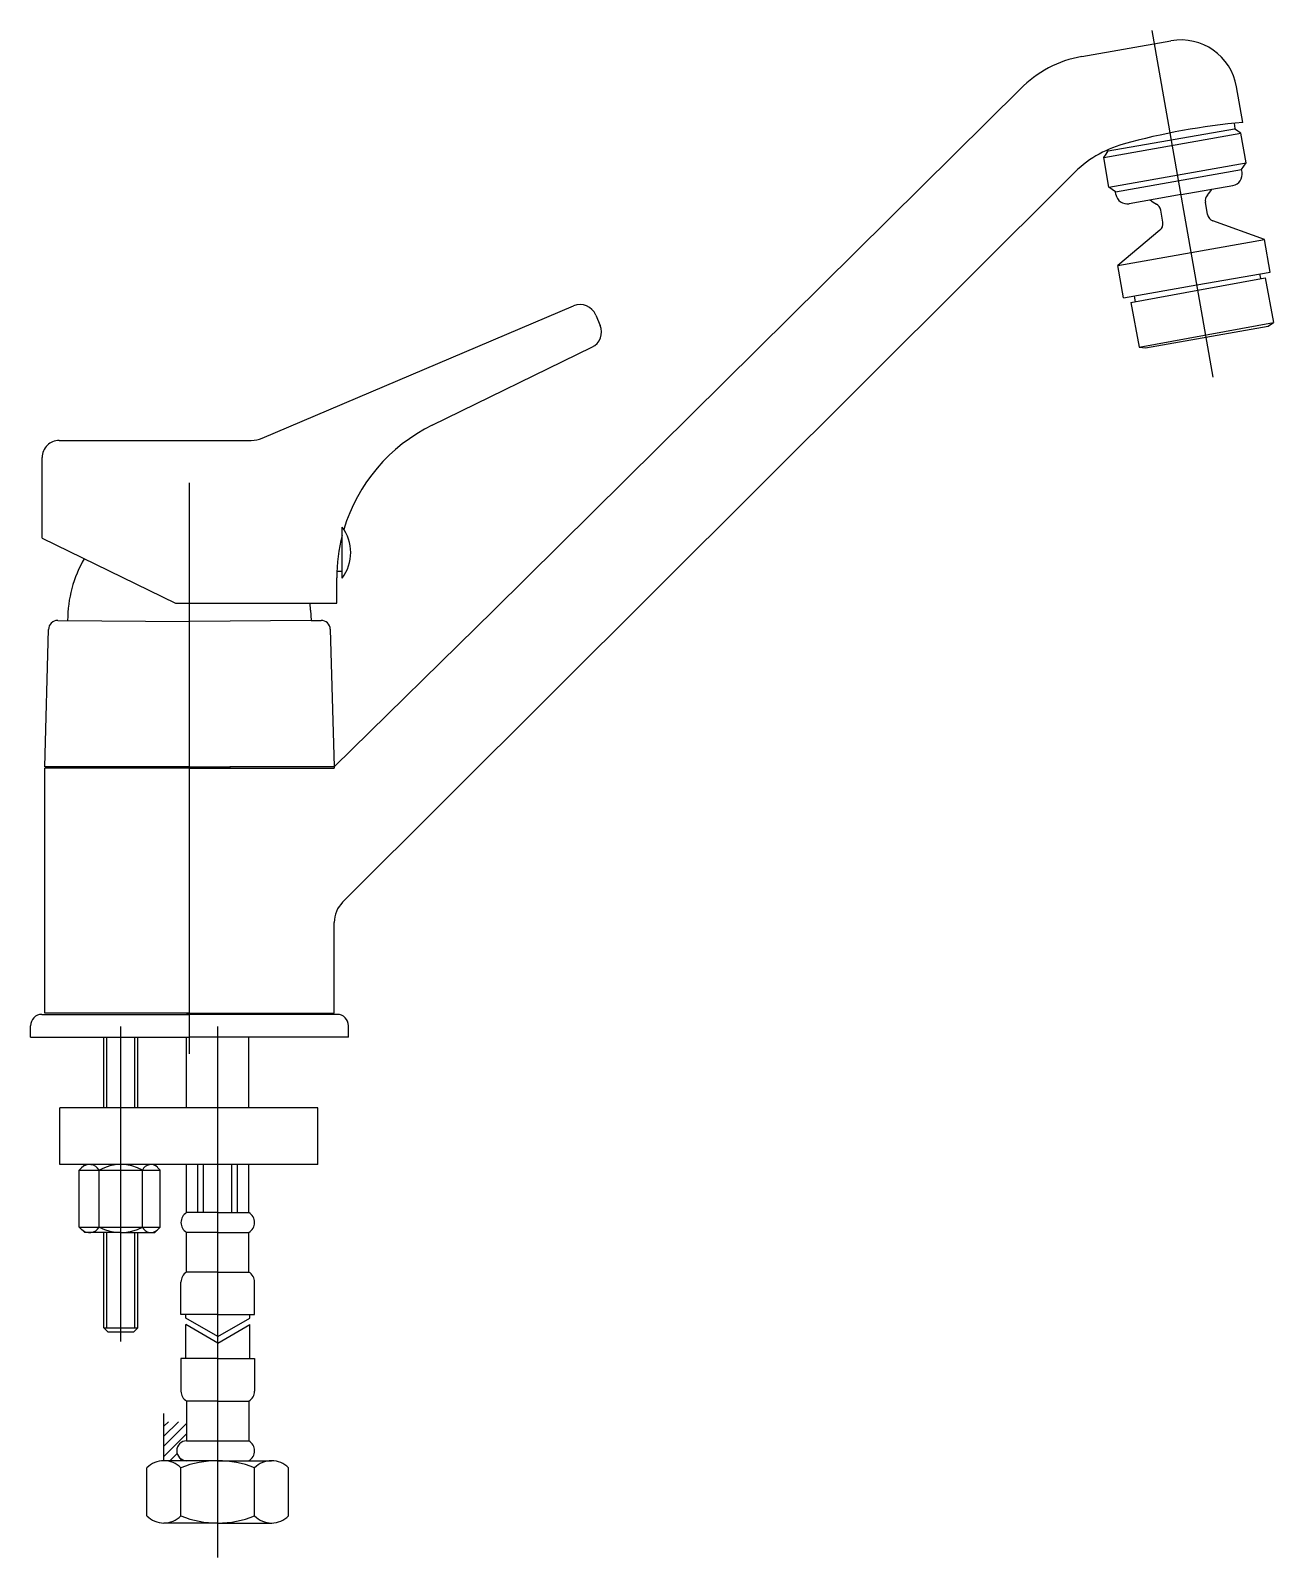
# Model space of a CAD drawing. Extents: x 228.858 to 229.076, y 64.628 to 64.895.
import ezdxf

# ---------------------------------------------------------------- set-up
doc = ezdxf.new("R2010")
doc.units = 0
doc.header["$LTSCALE"] = 0.2
doc.header["$MEASUREMENT"] = 0
doc.linetypes.add('AXES', pattern=[0.5400000065565109, 0.300000011920929, -0.07999999821186066, 0.07999999821186066, -0.07999999821186066])
doc.linetypes.add('CONTINU', pattern=[0])
doc.layers.get('0').update_dxf_attribs({"linetype": 'CONTINUOUS'})
doc.layers.add('DECA_EIXOS', color=5, linetype='AXES')

msp = doc.modelspace()

# ---------------------------------------------------------------- hatches: boundary and pattern name
at = {"linetype": 'CONTINUOUS'}
h = msp.add_hatch(dxfattribs=at)
h.set_pattern_fill('ANSI31,O', color=256, scale=0.01)
h.set_pattern_definition([(45, (0, 0), (-0.0008838834764831843, 0.0008838834764831845), [])])
h.paths.add_polyline_path([(228.8853473428885, 64.6444713264172), (228.8813755700474, 64.64447122244479, -6.544459449519706e-06), (228.8813756798685, 64.64447122244623), (228.8813756798685, 64.65128864100743), (228.8853473047254, 64.65128864100743), (228.8853473428885, 64.6479464624916, 1.000022708885631), (228.8853473883742, 64.6444713264184), (228.8853473883742, 64.6444713264172)])

# ---------------------------------------------------------------- linework, layer by layer
for p, q in [((228.9391593174543, 64.7934193603002), (229.0314464216825, 64.8847263540829)), ((229.071038412246, 64.87179252227688), (229.0701246219992, 64.87697486115124)), ((229.0469840613758, 64.86755109290826), (229.071038412246, 64.87179252227688)), ((229.0706358351801, 64.87121669253766), (229.071038412246, 64.87179252227688)), ((228.9126769834484, 64.74228128123842), (229.0405962027311, 64.86977650455196)), ((229.0481343876169, 64.86674516610493), (229.0702330990348, 64.87064177182388)), ((229.0702330990348, 64.87064177182388), (229.0706358351801, 64.87121669253766)), ((229.0703191806793, 64.87015358948608), (229.0702330990348, 64.87064177182388)), ((229.0596146879046, 64.86624945775519), (229.0687082182211, 64.8678528883694)), ((229.0642599955682, 64.86277652665245), (229.0638885269281, 64.86488279346685)), ((229.0742561729179, 64.85834642252159), (229.0652171571062, 64.86163591662877)), ((228.9283883619419, 64.82584036048705), (228.9563789551252, 64.8394922787173)), ((228.9126224493109, 64.79906807198067), (228.9126223615552, 64.8080041261801)), ((228.9116848556488, 64.80030599669831), (228.9126224371539, 64.80030599669831)), ((228.9116591222585, 64.79466815653956), (228.9116591222869, 64.79908305733888)), ((228.8833706180108, 64.79466815843335), (228.9116591222585, 64.79466815653956)), ((228.9070694490458, 64.7934193603002), (228.9069839429317, 64.79466815685254)), ((228.9071909492355, 64.79164487879696), (228.8858437177019, 64.79148327035537)), ((228.9070694490458, 64.7934193603002), (228.9071909492355, 64.79164487879693)), ((228.9071909492355, 64.79164487879693), (228.9089246163724, 64.79165800346108)), ((228.9391593174543, 64.79341936030019), (228.9112173964971, 64.76597750985373)), ((228.9105249921003, 64.79011461279521), (228.9112173964971, 64.76597750985373)), ((228.8858437159897, 64.76597751364135), (228.8929380235664, 64.76597751258235)), ((228.8858437159764, 64.76577892945909), (228.8929380235664, 64.76577892945909)), ((228.9112173964971, 64.76597750985373), (228.8929380235664, 64.76597751258235)), ((228.8929380235664, 64.76597751258235), (228.8929380235664, 64.76577892945909)), ((228.8929380235664, 64.76577892945909), (228.9112221878186, 64.76577892945906)), ((228.9112173964971, 64.76597750985373), (228.9112221878186, 64.76577892945906)), ((228.9112172298424, 64.72284448857627), (228.9112172298424, 64.73876538118155)), ((228.8853472559507, 64.72284449236388), (228.9112172298424, 64.72284448857627)), ((228.9117139373944, 64.72264590818163), (228.8858437130809, 64.72264590818163)), ((228.9136999373944, 64.71867431543922), (228.9136999373944, 64.72065990818163)), ((228.9136999373944, 64.71867431543922), (228.8858437128143, 64.71867431543922)), ((228.8813756798685, 64.64447122244766), (228.8813756798685, 64.65271144847344)), ((228.8853473428885, 64.6444713264172), (228.8813756798685, 64.64447122244766)), ((228.8843543549717, 64.63479056556285), (228.8843543577651, 64.6432302007703)), ((228.8908456979478, 64.63354944637554), (228.8813756707835, 64.63354944637554))]:
    msp.add_line(p, q, dxfattribs=at)
at = {"linetype": 'CONTINU'}
for p, q in [((228.8853472635259, 64.65489674353049), (228.8853473428885, 64.6479464624916)), ((228.8853473428885, 64.6479464624916), (228.8908081841492, 64.6479464624916)), ((228.8908082111219, 64.6444713264172), (228.8853473428885, 64.6444713264172))]:
    msp.add_line(p, q, dxfattribs=at)
for points in [[(229.0422277152911, 64.89041884576439), (229.0578581326105, 64.89317477524203)], [(229.0704637586659, 64.87886292582972), (229.0693603205721, 64.88512073669138)], [(229.0468767509227, 64.87388384892628), (229.0689733185557, 64.87778006830943)], [(229.069129345197, 64.87780758147937), (229.068967635719, 64.87872465988949)], [(229.0689733185557, 64.87778006830943), (229.069129345197, 64.87780758147937)], [(229.0695496482589, 64.87737678674887), (229.0689733185557, 64.87778006830943)], [(229.0701246219992, 64.87697486115124), (229.0695496482589, 64.87737678674887)], [(229.0460702787041, 64.87273343178262), (229.0701246219992, 64.87697486115124)], [(229.0460702787041, 64.87273343178262), (229.0464731133272, 64.87330776920507)], [(229.0469840613758, 64.86755109290826), (229.0460702787041, 64.87273343178262)], [(229.0464731133272, 64.87330776920507), (229.0468767509227, 64.87388384892628)], [(229.0467207242814, 64.87385633575634), (229.0466866661283, 64.8740494885116)], [(229.0468767509227, 64.87388384892628), (229.0467207242814, 64.87385633575634)], [(229.0475593002484, 64.86714767499387), (229.0469840613758, 64.86755109290826)], [(229.0481343876169, 64.86674516610493), (229.0475593002484, 64.86714767499387)], [(229.0482198947965, 64.86626023178242), (229.0481343876169, 64.86674516610493)], [(229.0596146879046, 64.86624945775519), (229.0505209597142, 64.86464598868058)], [(229.0564372709075, 64.86139798601978), (229.0560645309226, 64.8635125242157)], [(229.0559101664848, 64.85998315690199), (229.0485592888325, 64.85381480950737)], [(229.0485592888325, 64.85381480950737), (229.0742561729179, 64.85834642252159)], [(229.0752572296068, 64.85266914202163), (229.0742561729179, 64.85834642252159)], [(229.0495602546188, 64.84813807442266), (229.0485592888325, 64.85381480950737)], [(229.0495602546188, 64.84813807442266), (229.0624087346389, 64.85040360490072)], [(229.0624087346389, 64.85040360490072), (229.0752572296068, 64.85266914202163)], [(229.062569369669, 64.84949259685679), (229.0743808836329, 64.85167138812513)], [(229.0733991285841, 64.85234151410317), (229.0735509833274, 64.85151830194629)], [(229.0743808836329, 64.85167138812513), (229.0758202572378, 64.84386285203337)], [(229.0508483436651, 64.84733323087464), (229.062569369669, 64.84949259685679)], [(229.0514185142256, 64.84846573558701), (229.0515861587887, 64.84746915864056)], [(229.0508483436651, 64.84733323087464), (229.0522880505794, 64.83952493718967)], [(229.0522880505794, 64.83952493718967), (229.0758202572378, 64.84386285203337)], [(229.0533713967961, 64.83940281719721), (229.0748825217459, 64.8431958091666)], [(229.0748825217459, 64.8431958091666), (229.0758202572378, 64.84386285203337)], [(229.0522880505794, 64.83952493718967), (229.0533713967961, 64.83940281719721)], [(228.8600284052442, 64.80605293506012), (228.8600284185024, 64.82019957776107)], [(228.8600284052442, 64.80605293506012), (228.8833706180108, 64.79466815843335)], [(228.8627497774251, 64.79165810593143), (228.8858437177019, 64.79148327035537)], [(228.8604700325279, 64.7659775141148), (228.8611611403044, 64.79006946729575)], [(228.8858437159897, 64.76597751364135), (228.8604700325279, 64.7659775141148)], [(228.8604701916073, 64.72284449236388), (228.8604701916073, 64.7657789332467)], [(228.8858437159764, 64.76577892945909), (228.8604701916073, 64.7657789332467)], [(228.8599732804266, 64.72264591196924), (228.8858437130809, 64.72264590818163)], [(228.8858437130943, 64.72284449236388), (228.8604701916073, 64.72284449236388)], [(228.8579874840554, 64.71867431922682), (228.8579874840578, 64.72066001670316)], [(228.8579874840554, 64.71867431922682), (228.8858437128143, 64.71867431543922)], [(228.8708377024853, 64.7062631222076), (228.8708377024853, 64.71867433058964)], [(228.876795091599, 64.7062631222076), (228.876795091599, 64.71867433058964)], [(228.8853472559507, 64.7062631222076), (228.8853472559507, 64.71867431922682)], [(228.8631427415469, 64.69633413656395), (228.8631427415469, 64.7062631222076)], [(228.8908081936494, 64.7062631222076), (228.8631427415469, 64.7062631222076)], [(228.8908081920319, 64.69633412141353), (228.8631427415469, 64.69633413656395)], [(228.8675114950786, 64.69633413656395), (228.8665361183583, 64.69535875226846)], [(228.8665361183583, 64.69535875226846), (228.8807259978778, 64.69535875226846)], [(228.8665361183583, 64.68539472748175), (228.8665361183583, 64.69535875226846)], [(228.8700165343555, 64.68539473413375), (228.8700165361514, 64.69535875226846)], [(228.8776169261131, 64.68539473400499), (228.8776169286227, 64.69535875226846)], [(228.8797506287327, 64.69633413656395), (228.8807259978778, 64.69535875226846)], [(228.8807259978778, 64.68539472748175), (228.8807259978778, 64.69535875226846)], [(228.8853473336055, 64.68791892657505), (228.8853472559507, 64.69633414413916)], [(228.8873330523219, 64.68791887901848), (228.8873330523219, 64.69633414413916)], [(228.8883259505075, 64.6879188941689), (228.8883259505075, 64.69633414413916)], [(228.8932904414355, 64.68791888956326), (228.8932904414355, 64.69633412898874)], [(228.8942833396211, 64.68791887901848), (228.8942833396211, 64.69633412898874)], [(228.890808190661, 64.6879188941689), (228.8853473336055, 64.68791892657505)], [(228.890808190661, 64.6879188941689), (228.8962691381005, 64.68791888403649)], [(228.8665361183583, 64.68539472748175), (228.8807259978778, 64.68539472748175)], [(228.8675114950786, 64.68441935833668), (228.8665361183583, 64.68539472748175)], [(228.8797506287327, 64.68441935833668), (228.8807259978778, 64.68539472748175)], [(228.8738100373411, 64.68441935833668), (228.8675114950786, 64.68441935833668)], [(228.8708377024853, 64.6677386354876), (228.8708377024853, 64.68441935833668)], [(228.8738100373411, 64.68441935833668), (228.8797506287327, 64.68441935833668)], [(228.876795091599, 64.6677386354876), (228.876795091599, 64.68441936591191)], [(228.8853473555861, 64.67749352372847), (228.8853475469401, 64.68444362272464)], [(228.8908081900949, 64.68444375051929), (228.8853475469401, 64.68444362272464)], [(228.8908081900949, 64.68444375051929), (228.8962691267634, 64.68444378427161)], [(228.8962691359923, 64.67749346948041), (228.8962691267634, 64.68444378427161)], [(228.8908081889626, 64.67749346322006), (228.8853473555861, 64.67749352372847)], [(228.8908081889626, 64.67749346322006), (228.8962691359923, 64.67749346948041)], [(228.8843543653403, 64.67004672682802), (228.8843543935227, 64.67575570040704)], [(228.8972620341779, 64.67004672682802), (228.8972620060076, 64.6757559276043)], [(228.8908081877495, 64.67004672682802), (228.8843543653403, 64.67004672682802)], [(228.885198327283, 64.6694420203807), (228.885198327283, 64.67004672682802)], [(228.8908081871233, 64.66620315910478), (228.885198327283, 64.6694420203807)], [(228.8908081871233, 64.66620315910478), (228.8964180722352, 64.6694420203807)], [(228.8908081877495, 64.67004672682802), (228.8972620341779, 64.67004672682802)], [(228.8964180722352, 64.6694420203807), (228.8964180722352, 64.67004672682802)], [(228.8708377024853, 64.6677386354876), (228.8715327433356, 64.66704360978775)], [(228.8708377024853, 64.6677386354876), (228.876795091599, 64.6677386354876)], [(228.8715327433356, 64.66704360978775), (228.8761000507484, 64.66704360978775)], [(228.8761000507484, 64.66704360978775), (228.876795091599, 64.6677386354876)], [(228.885198327283, 64.66234348618288), (228.8851983424334, 64.66829551204641)], [(228.8908081959715, 64.66505665440911), (228.8851983424334, 64.66829551204641)], [(228.8908081959715, 64.66505665440911), (228.8964180495096, 64.66829551204641)], [(228.8964180722352, 64.66234348618288), (228.8964180495096, 64.66829551204641)], [(228.8908081864946, 64.66234348618288), (228.8843543653403, 64.66234348618288)], [(228.8843543653403, 64.66234348618288), (228.8843543935106, 64.65663429708492)], [(228.8908081864946, 64.66234348618288), (228.8972620341779, 64.66234348618288)], [(228.8972620341779, 64.66234348618288), (228.8972619984229, 64.65663448700785)], [(228.8908081852814, 64.65489674979084), (228.8853472635259, 64.65489674353049)], [(228.8908081852814, 64.65489674979084), (228.8962689856851, 64.65489665942606)], [(228.8962689856851, 64.65489665942606), (228.896268775524, 64.6479466281)], [(228.8908081841492, 64.6479464624916), (228.896268775524, 64.6479466281)], [(228.8908082111219, 64.6444713264172), (228.8962689697752, 64.64447122221539)], [(228.8908082111219, 64.6444713264172), (228.9002407173719, 64.6444713264172)], [(228.8972618268865, 64.63479047560912), (228.8972620872505, 64.64323018562473)], [(228.9032194270792, 64.63479058365722), (228.9032194270792, 64.64323016717752)], [(228.8908456979478, 64.63354944637554), (228.9002768122464, 64.63354944637554)]]:
    msp.add_lwpolyline(points, dxfattribs=at)
for points in [[(229.0693603205721, 64.88512073669138, 0.414211339312644), (229.0578581326105, 64.89317477524203)], [(229.0422277152911, 64.89041884576439, 0.1572849924666147), (229.0314464216825, 64.8847263540829)], [(229.0704637586659, 64.87886292582972, 0.04674191348194975), (229.0495018899246, 64.87507035222197)], [(229.0495018899246, 64.87507035222197, 0.1327279428854421), (229.0405962027311, 64.86977650455196)], [(229.0482198947965, 64.86626023178242, 0.4147300911575773), (229.0505209597142, 64.86464598868058)], [(229.0542159437453, 64.86529765206362, 0.04566116426050452), (229.0552971701949, 64.86456887628259)], [(229.0560645309226, 64.8635125242157, 0.230826192820308), (229.0552971701949, 64.86456887628259)], [(229.0559101664848, 64.85998315690199, 0.2722183232881097), (229.0564372709075, 64.86139798601978)], [(228.8630071149515, 64.82317837019795, 0.4142230006686592), (228.8600284185024, 64.82019957776107)], [(228.8674030994796, 64.80245607418325, 0.1334412298545202), (228.8644964816744, 64.79164488228749)], [(228.8627497774251, 64.79165810593143, 0.4142138416978476), (228.8611611403044, 64.79006946729575)], [(228.8599732804266, 64.72264591196924, 0.4142281488564262), (228.8579874840578, 64.72066001670316)], [(228.8700165361514, 64.69535875226846, 0.4924474664653354), (228.8669378732918, 64.69576052136537)], [(228.8776169286227, 64.69535875226846, 0.2566676248679974), (228.8700165361514, 64.69535875226846)], [(228.8802189135708, 64.69586585143917, 0.5321825171880191), (228.8776169286227, 64.69535875226846)], [(228.8853473336055, 64.68791892657505, 0.5714877323751699), (228.8853475469401, 64.68444362272464)], [(228.8962691267634, 64.68444378427161, 0.5714216240286003), (228.8962691381005, 64.68791888403649)], [(228.8669381281836, 64.68499272488698, 0.4923823706260947), (228.8700165343555, 64.68539473413375)], [(228.8700165343555, 64.68539473413375, 0.2566653410331579), (228.8776169261131, 64.68539473400499)], [(228.8776169261131, 64.68539473400499, 0.5320838894359821), (228.8802186903755, 64.68488742804657)], [(228.8853473555861, 64.67749352372847, 0.265604630482555), (228.8843543935227, 64.67575570040704)], [(228.8972620060076, 64.6757559276043, 0.2655603013405304), (228.8962691359923, 64.67749346948041)], [(228.8843543935106, 64.65663429708492, 0.2655618510534153), (228.8853472635259, 64.65489674353049)], [(228.8962689856851, 64.65489665942606, 0.2656090385367548), (228.8972619984229, 64.65663448700785)], [(228.8962689697752, 64.64447122221539, 0.5715207879605162), (228.896268775524, 64.6479466281)], [(228.8972620872505, 64.64323018562473, 0.1923079397452044), (228.8843543577651, 64.6432302007703)], [(228.9032194270792, 64.64323016717752, 0.4166679581221024), (228.8972620872505, 64.64323018562473)], [(228.8972618268865, 64.63479047560912, 0.4166912000941827), (228.9032194270792, 64.63479058365722)]]:
    msp.add_lwpolyline(points, format="xyb", dxfattribs=at)
at = {"linetype": 'CONTINUOUS'}
for points in [[(228.8985946357266, 64.82357299075946), (228.9531391663747, 64.84672577689646)], [(228.9570447769162, 64.84514757701386), (228.9578149211226, 64.843333235801)], [(228.8630071149515, 64.82317837019795), (228.8966549263884, 64.82317836830414)], [(228.8713753607313, 64.7062631222076), (228.8713753607313, 64.71867431740647)], [(228.8762574409282, 64.7062631222076), (228.8762574409282, 64.71867431674266)], [(228.8962691435675, 64.70626309948197), (228.8962691435675, 64.71867431543922)], [(228.9083196127795, 64.7062631222076), (228.8908081936494, 64.7062631222076)], [(228.9083196127795, 64.69633412141353), (228.9083196127795, 64.7062631222076)], [(228.9083196127795, 64.69633412141353), (228.8908081920319, 64.69633412141353)], [(228.8962691381005, 64.68791888403649), (228.8962691435675, 64.69633412898874)], [(228.8713753607313, 64.6677386354876), (228.8713753607313, 64.68441935833668)], [(228.8762574409282, 64.6677386354876), (228.8762574409282, 64.68441936591191)], [(228.8783969679437, 64.63479058437095), (228.8783969250817, 64.64323012324023)]]:
    msp.add_lwpolyline(points, dxfattribs=at)
for points in [[(228.9570447769162, 64.84514757701386, 0.4142013550842367), (228.9531391663747, 64.84672577689646)], [(228.9563789551252, 64.8394922787173, 0.3989337307221217), (228.9578149211226, 64.843333235801)], [(228.8966549263884, 64.82317836830414, 0.1006907371930933), (228.8985946357266, 64.82357299075946)]]:
    msp.add_lwpolyline(points, format="xyb", dxfattribs=at)
for centre, radius, start, end in [((229.0683633538019, 64.86980871671881), 0.001986, 279.9999747596862, 10.00021931419373), ((229.0588396158988, 64.87088408220254), 0.007188648253843812, 318.7260783364764, 329.183199455246), ((229.0653536550118, 64.86515044005255), 0.001489374028384988, 138.2585574816268, 190.352523631604), ((229.0657263651475, 64.86303514076049), 0.001489, 190.0020306872083, 250.0024549568489), ((228.941446118471, 64.7990679798789), 0.029787, 115.9999896839734, 163.3599382365778), ((228.9066650236144, 64.80353604057646), 0.007446721715059104, 323.1307220459781, 36.87040328988714), ((228.941446118471, 64.7990679798789), 0.029787, 165.3892434411846, 179.9709982589934), ((228.9089366454946, 64.79006904899344), 0.001588999999999415, 1.64315382326118, 90.43374733329996), ((228.9161812298424, 64.73876538118155), 0.004964, 134.9048873000343, 180), ((228.9117139373944, 64.72065990818163), 0.001986, 0, 90), ((228.8813756798685, 64.64027602706751), 0.004195195380152326, 44.76335512933913, 135.2381361658579), ((228.8813756707833, 64.63774442476192), 0.00419497838638391, 224.7598829065249, 315.2397553158377), ((228.8908082035431, 64.6509495207726), 0.0174001147942618, 248.2283490203038, 291.7708523772339)]:
    msp.add_arc(centre, radius, start, end, dxfattribs=at)
at = {"linetype": 'CONTINU'}
msp.add_arc((228.8853473428885, 64.6462088944544), 0.001737568037199821, 90, 270, dxfattribs=at)
at = {"layer": 'DECA_EIXOS'}
for points in [[(229.0652547530441, 64.83426300556296), (229.0545497210208, 64.89497436023042)], [(228.8858437126187, 64.71576019956458), (228.8858437201939, 64.82860614025928)], [(228.8738167303515, 64.66535570105273), (228.8738167303515, 64.72051695924189)], [(228.8908081808211, 64.62751736567172), (228.8908081959715, 64.72051695166668)]]:
    msp.add_lwpolyline(points, dxfattribs=at)

doc.saveas('drawing.dxf')
